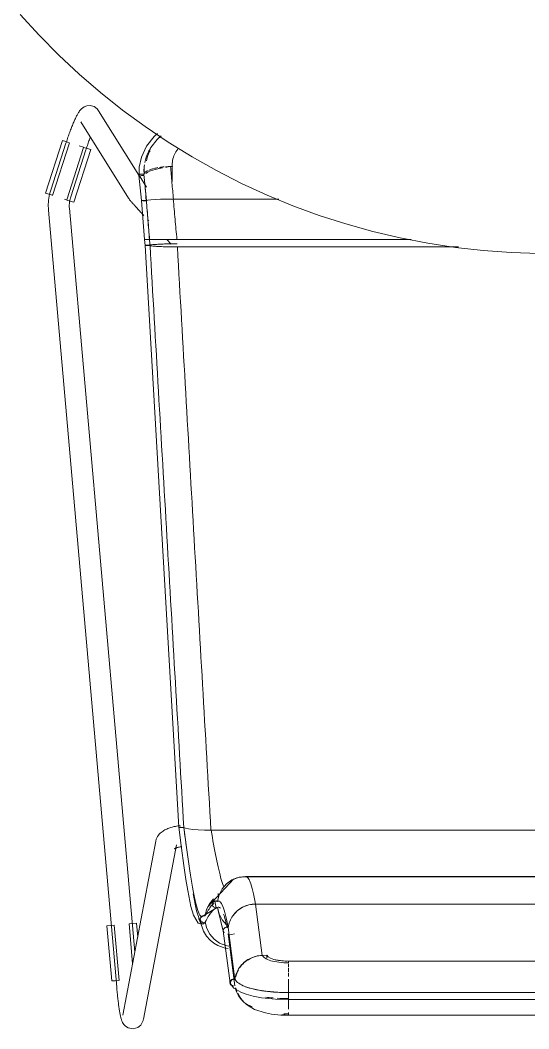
# Model space of a CAD drawing. Header units: millimetres. Extents: x 79795 to 317870, y -36033 to 97293.
# Drawn here: x 220253 to 220544, y 30910 to 31485 of the extents above; entities that cross this region are included whole.
import ezdxf

# ---------------------------------------------------------------- set-up
doc = ezdxf.new("R2010")
doc.units = ezdxf.units.MM
doc.header["$MEASUREMENT"] = 0
doc.layers.add('I-FURN', color=8, linetype='CONTINUOUS', lineweight=9)

msp = doc.modelspace()

# ---------------------------------------------------------------- linework, layer by layer
at = {"layer": 'I-FURN'}
for p, q in [((220253.35, 31488.04), (220264.14, 31476.22)), ((220264.14, 31476.22), (220275.39, 31464.85)), ((220275.39, 31464.85), (220287.09, 31453.94)), ((220287.09, 31453.94), (220299.22, 31443.5)), ((220299.22, 31443.5), (220311.75, 31433.55)), ((220289.97, 31435.4), (220289.06, 31434.84)), ((220291.36, 31435.92), (220289.97, 31435.4)), ((220293.33, 31436.1), (220291.36, 31435.92)), ((220295.56, 31435.51), (220293.33, 31436.1)), ((220297.29, 31434.29), (220295.56, 31435.51)), ((220285.36, 31429.72), (220285.13, 31429.25)), ((220285.59, 31430.18), (220285.36, 31429.72)), ((220285.82, 31430.62), (220285.59, 31430.18)), ((220286.05, 31431.04), (220285.82, 31430.62)), ((220286.28, 31431.45), (220286.05, 31431.04)), ((220286.51, 31431.85), (220286.28, 31431.45)), ((220286.75, 31432.25), (220286.51, 31431.85)), ((220287.01, 31432.63), (220286.75, 31432.25)), ((220287.29, 31433.02), (220287.01, 31432.63)), ((220287.6, 31433.43), (220287.29, 31433.02)), ((220287.97, 31433.85), (220287.6, 31433.43)), ((220288.43, 31434.32), (220287.97, 31433.85)), ((220289.06, 31434.84), (220288.43, 31434.32)), ((220297.29, 31434.29), (220298.18, 31433.16)), ((220321.22, 31396.4), (220298.18, 31433.16)), ((220311.75, 31433.55), (220324.67, 31424.12)), ((220282.95, 31424.2), (220282.7, 31423.56)), ((220283.2, 31424.83), (220282.95, 31424.2)), ((220283.45, 31425.44), (220283.2, 31424.83)), ((220283.69, 31426.03), (220283.45, 31425.44)), ((220283.94, 31426.61), (220283.69, 31426.03)), ((220284.18, 31427.18), (220283.94, 31426.61)), ((220284.42, 31427.72), (220284.18, 31427.18)), ((220284.66, 31428.25), (220284.42, 31427.72)), ((220284.89, 31428.76), (220284.66, 31428.25)), ((220285.13, 31429.25), (220284.89, 31428.76)), ((220288.01, 31426.79), (220315.32, 31383.21)), ((220324.67, 31424.12), (220337.95, 31415.2)), ((220280.66, 31418.03), (220280.41, 31417.31)), ((220280.92, 31418.76), (220280.66, 31418.03)), ((220281.17, 31419.47), (220280.92, 31418.76)), ((220281.42, 31420.18), (220281.17, 31419.47)), ((220281.68, 31420.88), (220281.42, 31420.18)), ((220281.93, 31421.57), (220281.68, 31420.88)), ((220282.19, 31422.24), (220281.93, 31421.57)), ((220282.44, 31422.91), (220282.19, 31422.24)), ((220282.7, 31423.56), (220282.44, 31422.91)), ((220293.38, 31417.91), (220293.14, 31417.29)), ((220329.81, 31418.49), (220325.47, 31412.96)), ((220331.85, 31420.12), (220329.81, 31418.49)), ((220333.88, 31418.78), (220331.54, 31416.83)), ((220267.81, 31386.19), (220277.5, 31416.2)), ((220279.52, 31414.64), (220270.81, 31387.82)), ((220271.85, 31384.88), (220281.54, 31414.89)), ((220277.5, 31416.2), (220279.45, 31415.57)), ((220279.45, 31415.57), (220281.42, 31414.93)), ((220279.67, 31415.1), (220279.52, 31414.64)), ((220279.92, 31415.84), (220279.67, 31415.1)), ((220280.16, 31416.57), (220279.92, 31415.84)), ((220289.61, 31412.29), (220279.92, 31382.28)), ((220280.41, 31417.31), (220280.16, 31416.57)), ((220289.52, 31412.32), (220287.04, 31413.12)), ((220289.73, 31412.25), (220291.7, 31411.61)), ((220291.5, 31412.64), (220291.27, 31411.95)), ((220291.73, 31413.33), (220291.5, 31412.64)), ((220291.97, 31414.01), (220291.73, 31413.33)), ((220292.2, 31414.68), (220291.97, 31414.01)), ((220292.44, 31415.35), (220292.2, 31414.68)), ((220292.67, 31416), (220292.44, 31415.35)), ((220292.91, 31416.65), (220292.67, 31416)), ((220293.14, 31417.29), (220292.91, 31416.65)), ((220325.47, 31412.96), (220322.57, 31406.65)), ((220328.05, 31412.25), (220326.14, 31408.57)), ((220331.54, 31416.83), (220328.05, 31412.25)), ((220337.95, 31415.2), (220351.59, 31406.83)), ((220282.22, 31384.11), (220290.94, 31410.93)), ((220283.97, 31380.97), (220293.66, 31410.98)), ((220291.04, 31411.26), (220290.94, 31410.93)), ((220291.27, 31411.95), (220291.04, 31411.26)), ((220291.7, 31411.61), (220293.66, 31410.98)), ((220322.57, 31406.65), (220321.36, 31401)), ((220351.59, 31406.83), (220365.54, 31399.01)), ((220321.36, 31401), (220321.27, 31395.54)), ((220339.22, 31401.32), (220340.27, 31401.32)), ((220340.21, 31402.57), (220340.21, 31392.81)), ((220322.57, 31381.94), (220321.15, 31396.43)), ((220325.49, 31389.58), (220321.45, 31396.03)), ((220365.54, 31399.01), (220379.8, 31391.75)), ((220379.8, 31391.75), (220394.34, 31385.07)), ((220269.76, 31385.56), (220267.81, 31386.19)), ((220269.75, 31383.38), (220269.6, 31382.25)), ((220269.95, 31384.51), (220269.75, 31383.38)), ((220271.74, 31384.92), (220269.76, 31385.56)), ((220270.19, 31385.62), (220269.95, 31384.51)), ((220270.48, 31386.73), (220270.19, 31385.62)), ((220270.81, 31387.82), (220270.48, 31386.73)), ((220281.86, 31382.82), (220282.03, 31383.46)), ((220282.03, 31383.46), (220282.22, 31384.09)), ((220282.22, 31384.09), (220282.22, 31384.11)), ((220394.34, 31385.07), (220409.13, 31378.98)), ((220269.43, 31379.97), (220269.42, 31378.83)), ((220269.42, 31378.83), (220269.45, 31377.69)), ((220269.49, 31381.11), (220269.43, 31379.97)), ((220269.45, 31377.69), (220269.52, 31376.55)), ((220269.6, 31382.25), (220269.49, 31381.11)), ((220279.83, 31382.31), (220278.66, 31382.69)), ((220282.01, 31381.6), (220280.04, 31382.24)), ((220281.42, 31379.54), (220281.46, 31380.2)), ((220281.42, 31378.88), (220281.42, 31379.54)), ((220281.43, 31378.22), (220281.42, 31378.88)), ((220281.48, 31377.56), (220281.43, 31378.22)), ((220281.46, 31380.2), (220281.52, 31380.86)), ((220281.52, 31380.86), (220281.61, 31381.52)), ((220281.61, 31381.52), (220281.72, 31382.17)), ((220281.72, 31382.17), (220281.86, 31382.82)), ((220283.97, 31380.97), (220282.01, 31381.6)), ((220315.32, 31383.21), (220315.53, 31382.88)), ((220315.53, 31382.88), (220315.72, 31382.63)), ((220315.72, 31382.63), (220315.89, 31382.4)), ((220315.89, 31382.4), (220316.06, 31382.18)), ((220316.06, 31382.18), (220316.24, 31381.95)), ((220316.24, 31381.95), (220316.43, 31381.72)), ((220316.43, 31381.72), (220316.64, 31381.48)), ((220316.64, 31381.48), (220316.85, 31381.23)), ((220316.85, 31381.23), (220317.08, 31380.96)), ((220317.08, 31380.96), (220317.32, 31380.68)), ((220317.32, 31380.68), (220317.58, 31380.39)), ((220317.58, 31380.39), (220317.85, 31380.08)), ((220317.85, 31380.08), (220318.14, 31379.76)), ((220318.14, 31379.76), (220318.44, 31379.42)), ((220318.44, 31379.42), (220318.76, 31379.07)), ((220318.76, 31379.07), (220319.09, 31378.71)), ((220319.09, 31378.71), (220319.43, 31378.33)), ((220319.43, 31378.33), (220319.79, 31377.94)), ((220319.79, 31377.94), (220320.15, 31377.54)), ((220322.64, 31381.97), (220322.57, 31381.94)), ((220322.57, 31381.94), (220322.64, 31381.97)), ((220322.57, 31381.94), (220322.63, 31381.92)), ((220324.4, 31359.74), (220322.57, 31381.94)), ((220322.64, 31381.92), (220322.57, 31381.94)), ((220322.63, 31381.92), (220322.82, 31381.89)), ((220322.83, 31381.99), (220322.64, 31381.97)), ((220322.82, 31381.89), (220322.64, 31381.92)), ((220322.82, 31381.89), (220323.11, 31381.87)), ((220323.12, 31381.87), (220322.82, 31381.89)), ((220323.12, 31382.01), (220322.83, 31381.99)), ((220322.83, 31381.99), (220323.13, 31382.01)), ((220323.51, 31382.03), (220323.12, 31382.01)), ((220323.13, 31382.01), (220323.51, 31382.03)), ((220323.49, 31381.85), (220323.94, 31381.84)), ((220323.95, 31381.84), (220323.5, 31381.85)), ((220323.96, 31382.04), (220323.51, 31382.03)), ((220323.51, 31382.03), (220323.96, 31382.04)), ((220323.94, 31381.84), (220324.44, 31381.84)), ((220324.44, 31381.84), (220323.95, 31381.84)), ((220324.45, 31382.05), (220323.96, 31382.04)), ((220323.96, 31382.04), (220324.45, 31382.05)), ((220324.44, 31381.84), (220324.93, 31381.84)), ((220324.94, 31381.84), (220324.44, 31381.84)), ((220324.95, 31382.04), (220324.45, 31382.05)), ((220324.45, 31382.05), (220324.95, 31382.04)), ((220324.93, 31381.84), (220325.41, 31381.85)), ((220325.41, 31381.85), (220324.94, 31381.84)), ((220325.42, 31382.03), (220324.95, 31382.04)), ((220324.95, 31382.04), (220325.42, 31382.03)), ((220326.31, 31382.23), (220325.42, 31382.03)), ((220325.42, 31382.03), (220326.31, 31382.23)), ((220328.05, 31382.41), (220326.31, 31382.23)), ((220326.31, 31382.23), (220328.03, 31382.4)), ((220328.03, 31382.4), (220330.48, 31382.56)), ((220330.52, 31382.56), (220328.05, 31382.41)), ((220333.62, 31382.67), (220330.52, 31382.56)), ((220330.52, 31382.56), (220333.56, 31382.67)), ((220337.06, 31382.75), (220333.62, 31382.67)), ((220333.62, 31382.67), (220337.06, 31382.74)), ((220337.15, 31382.75), (220340.8, 31382.77)), ((220340.92, 31382.77), (220337.16, 31382.75)), ((220401.03, 31382.77), (220340.92, 31382.77)), ((220340.92, 31382.77), (220401.03, 31382.77)), ((220409.13, 31378.98), (220424.16, 31373.48)), ((220269.52, 31376.55), (220269.52, 31376.51)), ((220269.53, 31376.51), (220308.47, 30933.19)), ((220318.76, 30953.21), (220281.48, 31377.56)), ((220320.15, 31377.54), (220320.53, 31377.12)), ((220320.53, 31377.12), (220320.93, 31376.7)), ((220320.93, 31376.7), (220321.33, 31376.26)), ((220321.33, 31376.26), (220321.74, 31375.82)), ((220321.74, 31375.82), (220322.17, 31375.36)), ((220322.17, 31375.36), (220322.6, 31374.9)), ((220322.6, 31374.9), (220323.04, 31374.43)), ((220323.04, 31374.43), (220323.49, 31373.95)), ((220323.49, 31373.95), (220323.94, 31373.47)), ((220424.16, 31373.48), (220439.39, 31368.59)), ((220326.3, 31370.98), (220326.78, 31370.48)), ((220439.39, 31368.59), (220454.81, 31364.31)), ((220454.81, 31364.31), (220470.38, 31360.65)), ((220470.38, 31360.65), (220486.09, 31357.61)), ((220324.4, 31359.74), (220324.67, 31356.38)), ((220324.47, 31359.74), (220324.4, 31359.74)), ((220324.4, 31359.74), (220324.47, 31359.74)), ((220324.46, 31359.74), (220324.4, 31359.74)), ((220324.4, 31359.74), (220324.46, 31359.74)), ((220324.65, 31359.75), (220324.46, 31359.74)), ((220324.46, 31359.74), (220324.65, 31359.74)), ((220324.47, 31359.74), (220324.65, 31359.75)), ((220324.66, 31359.74), (220324.47, 31359.74)), ((220324.65, 31359.75), (220324.95, 31359.75)), ((220324.94, 31359.75), (220324.65, 31359.75)), ((220324.65, 31359.74), (220324.95, 31359.74)), ((220324.95, 31359.74), (220324.66, 31359.74)), ((220324.74, 31356.41), (220324.67, 31356.38)), ((220343.96, 31024.47), (220324.67, 31356.38)), ((220324.67, 31356.38), (220324.74, 31356.35)), ((220324.93, 31356.44), (220324.74, 31356.41)), ((220324.74, 31356.35), (220324.92, 31356.33)), ((220324.92, 31356.33), (220325.22, 31356.31)), ((220325.22, 31356.46), (220324.93, 31356.44)), ((220325.32, 31359.75), (220324.94, 31359.75)), ((220324.95, 31359.75), (220325.33, 31359.75)), ((220325.33, 31359.73), (220324.95, 31359.74)), ((220324.95, 31359.74), (220325.33, 31359.73)), ((220325.61, 31356.48), (220325.22, 31356.46)), ((220325.22, 31356.31), (220325.6, 31356.29)), ((220325.78, 31359.75), (220325.32, 31359.75)), ((220325.33, 31359.75), (220325.78, 31359.75)), ((220325.79, 31359.73), (220325.33, 31359.73)), ((220325.33, 31359.73), (220325.78, 31359.73)), ((220325.6, 31356.29), (220326.05, 31356.28)), ((220326.06, 31356.49), (220325.61, 31356.48)), ((220325.78, 31359.75), (220326.27, 31359.75)), ((220326.27, 31359.75), (220325.78, 31359.75)), ((220325.78, 31359.73), (220326.27, 31359.73)), ((220326.28, 31359.73), (220325.79, 31359.73)), ((220326.05, 31356.28), (220326.54, 31356.27)), ((220326.55, 31356.49), (220326.06, 31356.49)), ((220326.27, 31359.75), (220326.77, 31359.75)), ((220326.76, 31359.75), (220326.27, 31359.75)), ((220326.27, 31359.73), (220326.77, 31359.73)), ((220326.77, 31359.73), (220326.28, 31359.73)), ((220326.54, 31356.27), (220327.04, 31356.27)), ((220327.04, 31356.49), (220326.55, 31356.49)), ((220327.23, 31359.75), (220326.76, 31359.75)), ((220326.77, 31359.75), (220327.24, 31359.75)), ((220327.24, 31359.73), (220326.77, 31359.73)), ((220326.77, 31359.73), (220327.24, 31359.73)), ((220327.51, 31356.48), (220327.04, 31356.49)), ((220327.04, 31356.27), (220327.51, 31356.28)), ((220328.12, 31359.76), (220327.23, 31359.75)), ((220327.24, 31359.75), (220328.12, 31359.76)), ((220328.41, 31356.69), (220327.51, 31356.48)), ((220327.51, 31356.28), (220328.39, 31356.07)), ((220328.12, 31359.76), (220329.87, 31359.78)), ((220329.87, 31359.78), (220328.12, 31359.76)), ((220329.89, 31359.71), (220328.22, 31359.72)), ((220328.22, 31359.72), (220329.89, 31359.71)), ((220328.39, 31356.07), (220330.14, 31355.88)), ((220330.17, 31356.88), (220328.41, 31356.69)), ((220329.87, 31359.78), (220332.37, 31359.79)), ((220332.37, 31359.79), (220329.87, 31359.78)), ((220332.39, 31359.69), (220329.89, 31359.71)), ((220329.89, 31359.71), (220332.39, 31359.69)), ((220330.14, 31355.88), (220332.65, 31355.72)), ((220332.66, 31357.05), (220330.17, 31356.88)), ((220335.5, 31359.8), (220332.37, 31359.79)), ((220332.38, 31359.79), (220335.5, 31359.8)), ((220332.65, 31355.72), (220335.78, 31355.59)), ((220335.78, 31357.17), (220332.66, 31357.05)), ((220339.07, 31359.8), (220335.5, 31359.8)), ((220335.51, 31359.8), (220339.07, 31359.8)), ((220339.07, 31359.68), (220335.51, 31359.69)), ((220335.51, 31359.69), (220339.07, 31359.68)), ((220339.33, 31357.25), (220335.78, 31357.17)), ((220335.78, 31355.59), (220339.34, 31355.52)), ((220337.06, 31359.8), (220339.64, 31357.13)), ((220339.07, 31359.8), (220342.86, 31359.81)), ((220342.86, 31359.81), (220339.07, 31359.8)), ((220343.01, 31357.28), (220339.33, 31357.25)), ((220339.34, 31355.52), (220343.12, 31355.49)), ((220342.86, 31359.81), (220476.6, 31359.81)), ((220476.6, 31359.81), (220342.86, 31359.81)), ((220343.12, 31355.49), (220503.7, 31355.49)), ((220503.7, 31355.49), (220343.12, 31355.49)), ((220486.09, 31357.61), (220501.91, 31355.21)), ((220501.91, 31355.21), (220517.81, 31353.44)), ((220517.81, 31353.44), (220533.77, 31352.31)), ((220533.77, 31352.31), (220549.76, 31351.82)), ((220332.82, 31020.58), (220333.34, 31021.1)), ((220333.34, 31021.1), (220333.87, 31021.56)), ((220333.87, 31021.56), (220334.4, 31021.96)), ((220334.4, 31021.96), (220334.94, 31022.32)), ((220334.94, 31022.32), (220335.48, 31022.64)), ((220335.48, 31022.64), (220336.01, 31022.93)), ((220336.01, 31022.93), (220336.57, 31023.2)), ((220336.57, 31023.2), (220337.13, 31023.45)), ((220337.13, 31023.45), (220337.7, 31023.69)), ((220337.7, 31023.69), (220338.28, 31023.91)), ((220338.28, 31023.91), (220338.87, 31024.11)), ((220338.87, 31024.11), (220339.48, 31024.31)), ((220339.48, 31024.31), (220340.09, 31024.49)), ((220340.09, 31024.49), (220340.72, 31024.66)), ((220340.72, 31024.66), (220341.37, 31024.83)), ((220341.37, 31024.83), (220342.02, 31024.98)), ((220342.02, 31024.98), (220342.69, 31025.12)), ((220342.69, 31025.12), (220343.37, 31025.26)), ((220343.37, 31025.26), (220344.06, 31025.38)), ((220344.02, 31024.53), (220343.96, 31024.47)), ((220343.96, 31024.47), (220344.02, 31024.53)), ((220343.96, 31024.47), (220345.52, 31012.62)), ((220344.06, 31025.38), (220344.77, 31025.5)), ((220344.2, 31024.58), (220344.49, 31024.62)), ((220344.5, 31024.62), (220344.21, 31024.58)), ((220344.52, 31024.33), (220344.22, 31024.37)), ((220344.23, 31024.37), (220344.53, 31024.33)), ((220344.49, 31024.62), (220344.87, 31024.66)), ((220344.88, 31024.66), (220344.5, 31024.62)), ((220344.91, 31024.29), (220344.52, 31024.33)), ((220344.53, 31024.33), (220344.91, 31024.29)), ((220344.91, 31024.29), (220345.37, 31024.27)), ((220345.36, 31024.27), (220344.91, 31024.29)), ((220345.86, 31024.26), (220345.36, 31024.27)), ((220345.37, 31024.27), (220345.86, 31024.26)), ((220345.86, 31024.26), (220346.36, 31024.27)), ((220346.35, 31024.27), (220345.86, 31024.26)), ((220346.82, 31024.28), (220346.35, 31024.27)), ((220346.36, 31024.27), (220346.83, 31024.28)), ((220347.73, 31023.88), (220346.82, 31024.28)), ((220346.83, 31024.28), (220347.73, 31023.88)), ((220347.73, 31023.88), (220349.48, 31023.52)), ((220349.47, 31023.52), (220347.73, 31023.88)), ((220351.94, 31023.21), (220349.47, 31023.52)), ((220349.48, 31023.52), (220351.97, 31023.21)), ((220351.97, 31023.21), (220355.07, 31022.97)), ((220355.02, 31022.97), (220351.97, 31023.21)), ((220355.07, 31022.97), (220358.61, 31022.81)), ((220358.54, 31022.82), (220355.07, 31022.97)), ((220358.61, 31022.81), (220362.38, 31022.76)), ((220362.3, 31022.76), (220358.61, 31022.81)), ((220362.38, 31022.76), (220745.78, 31022.76)), ((220745.78, 31022.76), (220362.38, 31022.76)), ((220330.77, 31016.63), (220311.95, 30917.34)), ((220330.77, 31016.63), (220331.03, 31017.61)), ((220331.03, 31017.61), (220331.39, 31018.51)), ((220331.39, 31018.51), (220331.83, 31019.3)), ((220331.83, 31019.3), (220332.31, 31019.99)), ((220332.31, 31019.99), (220332.82, 31020.58)), ((220323.74, 30915.1), (220342.56, 31014.39)), ((220341.34, 31012.16), (220341.36, 31012.18)), ((220341.36, 31012.18), (220341.44, 31012.22)), ((220341.44, 31012.22), (220341.52, 31012.27)), ((220341.52, 31012.27), (220341.68, 31012.34)), ((220341.68, 31012.34), (220341.87, 31012.43)), ((220341.87, 31012.43), (220342.1, 31012.53)), ((220342.1, 31012.53), (220342.37, 31012.63)), ((220342.37, 31012.63), (220342.67, 31012.73)), ((220342.67, 31012.73), (220343.01, 31012.84)), ((220343.01, 31012.84), (220343.38, 31012.95)), ((220343.38, 31012.95), (220343.77, 31013.06)), ((220343.77, 31013.06), (220344.19, 31013.16)), ((220344.19, 31013.16), (220344.64, 31013.27)), ((220344.64, 31013.27), (220345.11, 31013.37)), ((220345.11, 31013.37), (220345.6, 31013.46)), ((220345.52, 31012.62), (220346.87, 31002.69)), ((220346.87, 31002.69), (220348.05, 30994.67)), ((220348.05, 30994.67), (220349.09, 30988.35)), ((220360.51, 30979.14), (220375.11, 30994.84)), ((220371.19, 30992.25), (220368.68, 30989.37)), ((220368.68, 30989.37), (220371.19, 30992.24)), ((220374.32, 30994.42), (220371.19, 30992.25)), ((220371.19, 30992.24), (220374.33, 30994.41)), ((220374.01, 30994.24), (220378.47, 30995.96)), ((220377.89, 30995.78), (220374.32, 30994.42)), ((220374.33, 30994.41), (220377.89, 30995.78)), ((220375.11, 30994.84), (220377.03, 30995.54)), ((220377.89, 30995.78), (220381.68, 30996.25)), ((220381.68, 30996.25), (220377.89, 30995.78)), ((220378.47, 30995.96), (220382.22, 30996.41)), ((220381.68, 30996.25), (220726.47, 30996.25)), ((220726.47, 30996.25), (220381.68, 30996.25)), ((220421.13, 30996.41), (220382.22, 30996.41)), ((220725.93, 30996.41), (220421.13, 30996.41)), ((220349.09, 30988.35), (220350.89, 30979.33)), ((220352.07, 30986.56), (220353.97, 30976.9)), ((220368.68, 30989.37), (220366.92, 30985.98)), ((220366.93, 30985.98), (220368.68, 30989.37)), ((220359.81, 30977.49), (220361.46, 30980.81)), ((220361.45, 30980.81), (220359.81, 30977.49)), ((220363.85, 30983.65), (220361.45, 30980.81)), ((220361.46, 30980.81), (220363.85, 30983.65)), ((220363.19, 30980.51), (220363.26, 30981)), ((220363.26, 30981), (220363.19, 30980.51)), ((220363.26, 30981), (220363.45, 30981.46)), ((220363.45, 30981.46), (220363.26, 30981)), ((220363.45, 30981.46), (220363.74, 30981.86)), ((220363.74, 30981.86), (220363.45, 30981.46)), ((220363.74, 30981.86), (220364.13, 30982.18)), ((220364.12, 30982.18), (220363.74, 30981.86)), ((220364.57, 30982.38), (220364.12, 30982.18)), ((220364.13, 30982.18), (220364.58, 30982.38)), ((220364.22, 30982.23), (220367.1, 30982.28)), ((220364.52, 30982.36), (220365.35, 30978.47)), ((220365.06, 30982.46), (220364.57, 30982.38)), ((220364.58, 30982.38), (220365.07, 30982.46)), ((220365.56, 30982.43), (220365.06, 30982.46)), ((220365.07, 30982.46), (220365.56, 30982.42)), ((220366.03, 30982.26), (220365.56, 30982.43)), ((220365.56, 30982.42), (220366.03, 30982.26)), ((220366.92, 30985.98), (220366.03, 30982.26)), ((220387.72, 30980.66), (220383.95, 30980.18)), ((220391.58, 30951.38), (220387.72, 30980.66)), ((220387.72, 30980.66), (220720.43, 30980.66)), ((220720.43, 30980.66), (220387.72, 30980.66)), ((220350.89, 30979.33), (220352.3, 30974.34)), ((220353.97, 30976.9), (220357.96, 30965.18)), ((220356.4, 30972.94), (220365.79, 30978.65)), ((220359.02, 30973.87), (220359.81, 30977.49)), ((220359.81, 30977.49), (220359.02, 30973.87)), ((220363.26, 30980.02), (220363.19, 30980.51)), ((220363.19, 30980.51), (220363.26, 30980.02)), ((220363.45, 30979.56), (220363.26, 30980.02)), ((220363.26, 30980.02), (220363.45, 30979.56)), ((220363.74, 30979.16), (220363.45, 30979.56)), ((220363.45, 30979.56), (220363.74, 30979.15)), ((220364.13, 30978.84), (220363.74, 30979.16)), ((220363.74, 30979.15), (220364.12, 30978.84)), ((220364.12, 30978.84), (220364.57, 30978.64)), ((220364.58, 30978.64), (220364.13, 30978.84)), ((220364.57, 30978.64), (220365.06, 30978.56)), ((220365.07, 30978.56), (220364.58, 30978.64)), ((220365.06, 30978.56), (220365.56, 30978.59)), ((220365.56, 30978.6), (220365.07, 30978.56)), ((220366.03, 30978.76), (220365.56, 30978.6)), ((220365.56, 30978.59), (220366.03, 30978.76)), ((220366.03, 30978.76), (220366.92, 30975.04)), ((220366.39, 30976.91), (220366.06, 30978.77)), ((220369.36, 30965.29), (220366.39, 30976.91)), ((220366.92, 30975.04), (220368.68, 30971.65)), ((220377.29, 30976.78), (220374.8, 30974.04)), ((220380.4, 30978.86), (220377.29, 30976.78)), ((220383.95, 30980.18), (220380.4, 30978.86)), ((220315.58, 30969.32), (220317.55, 30946.84)), ((220315.7, 30969.33), (220317.77, 30969.51)), ((220317.77, 30969.51), (220319.81, 30969.69)), ((220320.5, 30961.79), (220319.81, 30969.69)), ((220352.3, 30974.34), (220355.07, 30969.7)), ((220355.07, 30969.7), (220357.25, 30969.17)), ((220356.2, 30972.09), (220356.26, 30972.58)), ((220356.26, 30972.58), (220356.2, 30972.09)), ((220356.27, 30971.61), (220356.2, 30972.09)), ((220356.2, 30972.09), (220356.27, 30971.6)), ((220356.44, 30973.04), (220356.26, 30972.58)), ((220356.26, 30972.58), (220356.44, 30973.03)), ((220356.47, 30971.15), (220356.27, 30971.61)), ((220356.27, 30971.6), (220356.47, 30971.15)), ((220356.44, 30973.03), (220356.73, 30973.44)), ((220356.73, 30973.44), (220356.44, 30973.04)), ((220356.77, 30970.76), (220356.47, 30971.15)), ((220356.47, 30971.15), (220356.77, 30970.76)), ((220357.11, 30973.76), (220356.73, 30973.44)), ((220356.73, 30973.44), (220357.11, 30973.75)), ((220357.16, 30970.45), (220356.77, 30970.76)), ((220356.77, 30970.76), (220357.15, 30970.45)), ((220357.11, 30973.75), (220357.56, 30973.96)), ((220357.56, 30973.96), (220357.11, 30973.76)), ((220357.15, 30970.45), (220357.61, 30970.25)), ((220357.61, 30970.26), (220357.16, 30970.45)), ((220357.25, 30969.17), (220358.17, 30969.46)), ((220357.56, 30973.96), (220358.05, 30974.05)), ((220358.05, 30974.05), (220357.56, 30973.96)), ((220358.11, 30970.18), (220357.61, 30970.26)), ((220357.61, 30970.25), (220358.1, 30970.18)), ((220358.05, 30974.05), (220358.55, 30974.02)), ((220358.55, 30974.03), (220358.05, 30974.05)), ((220359.02, 30973.87), (220358.55, 30974.03)), ((220358.55, 30974.02), (220359.02, 30973.87)), ((220359.07, 30970.39), (220358.6, 30970.22)), ((220358.6, 30970.22), (220359.07, 30970.39)), ((220359.07, 30970.39), (220359.98, 30966.76)), ((220368.68, 30971.65), (220371.19, 30968.77)), ((220302.9, 30968.2), (220304.94, 30968.38)), ((220305.66, 30936.79), (220302.9, 30968.2)), ((220304.94, 30968.38), (220307.01, 30968.56)), ((220309.89, 30937.16), (220307.13, 30968.57)), ((220357.96, 30965.18), (220359.77, 30962.36)), ((220359.98, 30966.76), (220361.72, 30963.44)), ((220361.72, 30963.44), (220364.2, 30960.61)), ((220369.4, 30966.07), (220369.33, 30965.61)), ((220369.33, 30965.61), (220369.39, 30965.14)), ((220373.2, 30935.6), (220369.34, 30965.37)), ((220369.39, 30965.14), (220369.58, 30964.7)), ((220369.58, 30966.52), (220369.4, 30966.07)), ((220369.88, 30966.9), (220369.58, 30966.52)), ((220369.58, 30964.7), (220369.88, 30964.31)), ((220370.26, 30967.2), (220369.88, 30966.9)), ((220370.71, 30967.39), (220370.26, 30967.2)), ((220371.21, 30967.47), (220370.71, 30967.39)), ((220371.7, 30967.43), (220371.21, 30967.47)), ((220372.17, 30967.28), (220376.02, 30937.58)), ((220376.04, 30934.04), (220372.19, 30963.73)), ((220372.32, 30962.95), (220375.81, 30963.64)), ((220359.77, 30962.36), (220361.77, 30960.11)), ((220361.77, 30960.11), (220363.93, 30958.33)), ((220363.93, 30958.33), (220366.21, 30956.99)), ((220364.2, 30960.61), (220367.28, 30958.44)), ((220367.28, 30958.44), (220370.8, 30957.03)), ((220366.21, 30956.99), (220369.81, 30955.7)), ((220369.81, 30955.7), (220372.07, 30955.4)), ((220372.54, 30956.67), (220370.8, 30957.04)), ((220370.8, 30957.03), (220372.54, 30956.67)), ((220394.3, 30951.45), (220391.58, 30951.38)), ((220394.3, 30951.45), (220394.3, 30949.78)), ((220394.93, 30950.59), (220394.3, 30951.45)), ((220396.29, 30949.8), (220394.93, 30950.59)), ((220398.27, 30949.13), (220396.29, 30949.8)), ((220400.76, 30948.62), (220398.27, 30949.13)), ((220403.61, 30948.3), (220400.76, 30948.62)), ((220406.65, 30948.19), (220403.61, 30948.3)), ((220701.5, 30948.19), (220406.65, 30948.19)), ((220406.65, 30948.13), (220701.5, 30948.13)), ((220406.65, 30944.86), (220406.65, 30946.6)), ((220406.65, 30941.81), (220406.65, 30944.28)), ((220406.65, 30939.45), (220406.65, 30941.29)), ((220307.7, 30936.97), (220305.66, 30936.79)), ((220309.77, 30937.15), (220307.7, 30936.97)), ((220373.55, 30935.1), (220375.45, 30932.71)), ((220375.27, 30940.01), (220375.58, 30937.57)), ((220406.65, 30934.27), (220406.65, 30937.82)), ((220308.49, 30933.03), (220308.47, 30933.19)), ((220308.56, 30932.27), (220308.49, 30933.03)), ((220308.63, 30931.52), (220308.56, 30932.27)), ((220308.7, 30930.78), (220308.63, 30931.52)), ((220308.77, 30930.03), (220308.7, 30930.78)), ((220308.85, 30929.29), (220308.77, 30930.03)), ((220308.93, 30928.56), (220308.85, 30929.29)), ((220375.45, 30932.71), (220379.28, 30930.41)), ((220377.58, 30929.6), (220378.91, 30927.34)), ((220379.28, 30930.41), (220382.44, 30929.22)), ((220381.98, 30933.55), (220385.42, 30932.46)), ((220382.44, 30929.22), (220386.49, 30928.14)), ((220385.42, 30932.46), (220389.85, 30931.49)), ((220389.85, 30931.49), (220393.86, 30930.9)), ((220393.86, 30930.9), (220400.42, 30930.37)), ((220400.42, 30930.37), (220406.65, 30930.29)), ((220406.65, 30934.07), (220406.65, 30930.26)), ((220406.65, 30930.26), (220406.65, 30934.07)), ((220701.5, 30930.29), (220406.65, 30930.29)), ((220406.65, 30930.18), (220406.65, 30929.95)), ((220406.65, 30926.33), (220406.65, 30930.18)), ((220406.65, 30929.95), (220406.65, 30929.62)), ((220406.65, 30929.62), (220406.65, 30929.2)), ((220406.65, 30929.2), (220406.65, 30928.73)), ((220309.01, 30927.83), (220308.93, 30928.56)), ((220309.09, 30927.12), (220309.01, 30927.83)), ((220309.17, 30926.41), (220309.09, 30927.12)), ((220309.25, 30925.71), (220309.17, 30926.41)), ((220309.34, 30925.02), (220309.25, 30925.71)), ((220309.43, 30924.34), (220309.34, 30925.02)), ((220309.51, 30923.68), (220309.43, 30924.34)), ((220309.6, 30923.03), (220309.51, 30923.68)), ((220378.91, 30927.34), (220380.58, 30925.27)), ((220380.58, 30925.27), (220382.56, 30923.43)), ((220382.56, 30923.43), (220387.27, 30920.56)), ((220386.49, 30928.14), (220391.2, 30927.27)), ((220391.2, 30927.27), (220399.09, 30926.47)), ((220399.09, 30926.47), (220406.65, 30926.33)), ((220406.65, 30928.73), (220406.65, 30928.23)), ((220406.65, 30928.23), (220406.65, 30927.74)), ((220406.65, 30927.74), (220406.65, 30927.29)), ((220406.65, 30927.29), (220406.65, 30926.9)), ((220406.65, 30926.9), (220406.65, 30926.59)), ((220406.65, 30926.59), (220406.65, 30926.39)), ((220406.65, 30926.57), (220406.65, 30923.54)), ((220406.65, 30923.56), (220406.65, 30926.57)), ((220406.65, 30926.39), (220406.65, 30926.33)), ((220406.65, 30926.33), (220701.5, 30926.33)), ((220406.65, 30920.81), (220406.65, 30923.39)), ((220309.69, 30922.4), (220309.6, 30923.03)), ((220309.78, 30921.78), (220309.69, 30922.4)), ((220309.88, 30921.18), (220309.78, 30921.78)), ((220309.97, 30920.59), (220309.88, 30921.18)), ((220310.06, 30920.02), (220309.97, 30920.59)), ((220310.15, 30919.47), (220310.06, 30920.02)), ((220310.25, 30918.94), (220310.15, 30919.47)), ((220310.34, 30918.42), (220310.25, 30918.94)), ((220310.44, 30917.93), (220310.34, 30918.42)), ((220310.53, 30917.45), (220310.44, 30917.93)), ((220310.63, 30916.99), (220310.53, 30917.45)), ((220387.27, 30920.56), (220393.43, 30918.54)), ((220393.43, 30918.54), (220396.92, 30917.89)), ((220396.92, 30917.89), (220402.13, 30917.37)), ((220402.13, 30917.37), (220406.65, 30917.29)), ((220406.65, 30917.31), (220406.65, 30918.78)), ((220406.65, 30917.46), (220406.65, 30917.29)), ((220310.73, 30916.55), (220310.63, 30916.99)), ((220310.83, 30916.12), (220310.73, 30916.55)), ((220310.93, 30915.71), (220310.83, 30916.12)), ((220311.04, 30915.3), (220310.93, 30915.71)), ((220311.15, 30914.91), (220311.04, 30915.3)), ((220311.28, 30914.51), (220311.15, 30914.91)), ((220311.42, 30914.11), (220311.28, 30914.51)), ((220311.59, 30913.68), (220311.42, 30914.11)), ((220311.8, 30913.2), (220311.59, 30913.68)), ((220312.11, 30912.64), (220311.8, 30913.2)), ((220312.59, 30911.94), (220312.11, 30912.64)), ((220313.44, 30911.03), (220312.59, 30911.94)), ((220320.61, 30910.34), (220322.18, 30911.67)), ((220322.18, 30911.67), (220322.93, 30912.75)), ((220322.93, 30912.75), (220323.31, 30913.55)), ((220323.31, 30913.55), (220323.52, 30914.17)), ((220323.52, 30914.17), (220323.66, 30914.68)), ((220323.66, 30914.68), (220323.74, 30915.1)), ((220406.65, 30917.29), (220701.5, 30917.29)), ((220315.1, 30909.99), (220313.44, 30911.03)), ((220317.86, 30909.51), (220315.1, 30909.99)), ((220320.61, 30910.34), (220317.86, 30909.51))]:
    msp.add_line(p, q, dxfattribs=at)
for centre, major_axis, ratio, start_param, end_param in [((220387.85, 30965.59), (15.78, 0), 0.955139, 1.579038, 2.545717), ((220387.85, 30965.59), (15.78, 0), 0.955139, 2.787556, 3.029056), ((220387.85, 30965.59), (15.78, 0), 0.955139, 2.545839, 2.787386), ((220371.29, 30965.6), (1.96, 0), 0.955139, 1.359855, 3.903556), ((220406.65, 30933.04), (0, 15.75), 0.000004, 0.290246, 0.472486), ((220406.65, 30921.57), (12.4, 0), 0.287441, 4.492176, 4.712389)]:
    msp.add_ellipse(centre, major_axis=major_axis, ratio=ratio, start_param=start_param, end_param=end_param, dxfattribs=at)
for points in [[(220332.48, 31417.65), (220332.91, 31418.06), (220333.35, 31418.45), (220333.82, 31418.83)], [(220324.02, 31398.53), (220324.03, 31399.79), (220324.13, 31401.05), (220324.31, 31402.29)], [(220329.63, 31400.22), (220330.38, 31400.41), (220331.18, 31400.57), (220332.02, 31400.72)], [(220332.86, 31400.86), (220333.71, 31400.98), (220334.59, 31401.1), (220335.5, 31401.16)], [(220337.8, 31401.09), (220337.33, 31401.03), (220336.86, 31400.97), (220336.39, 31400.91)], [(220336.44, 31401.23), (220337.35, 31401.28), (220338.27, 31401.32), (220339.22, 31401.32)], [(220340.92, 31382.77), (220340.61, 31385.91), (220340.02, 31392.16), (220339.48, 31398.3), (220339.22, 31401.32)], [(220340.27, 31401.32), (220340.22, 31401.83), (220340.2, 31402.34), (220340.21, 31402.85)], [(220323.98, 31396.99), (220324.13, 31397.38), (220324.69, 31398.13), (220325.84, 31398.83), (220326.53, 31399.16)], [(220325.42, 31382.03), (220325.18, 31384.56), (220324.7, 31389.6), (220324.22, 31394.55), (220323.98, 31396.99)], [(220324.18, 31400.26), (220324.09, 31399.45), (220324.08, 31398.64), (220324.08, 31397.82)], [(220326.57, 31398.3), (220325.93, 31397.99), (220325.53, 31397.67), (220325.2, 31397.35)], [(220332.03, 31400.11), (220329.97, 31399.63), (220327.91, 31399.05), (220326.81, 31398.42)], [(220325.39, 31382.04), (220325.16, 31384.35), (220324.93, 31386.66), (220324.7, 31388.93)], [(220325.42, 31382.03), (220325.72, 31378.33), (220326.33, 31370.9), (220326.93, 31363.47), (220327.23, 31359.75)], [(220341.83, 31371.3), (220341.48, 31375.13), (220341.14, 31378.95), (220340.8, 31382.77)], [(220342.86, 31359.81), (220342.52, 31363.64), (220342.17, 31367.47), (220341.83, 31371.3)], [(220327.5, 31356.28), (220327.46, 31356.86), (220327.37, 31358.02), (220327.28, 31359.17), (220327.24, 31359.75)], [(220327.51, 31356.48), (220327.47, 31357.02), (220327.38, 31358.11), (220327.29, 31359.19), (220327.24, 31359.73)], [(220327.51, 31356.28), (220330.73, 31300.88), (220337.17, 31190.12), (220343.61, 31079.52), (220346.82, 31024.28)], [(220352.71, 31189), (220349.52, 31244.46), (220346.32, 31299.96), (220343.12, 31355.49)], [(220362.3, 31022.76), (220359.1, 31078.12), (220355.91, 31133.54), (220352.71, 31189)], [(220348.03, 31014.92), (220347.63, 31018.01), (220347.24, 31021.15), (220346.84, 31024.27)], [(220382.22, 30996.41), (220382.04, 30996.4), (220381.86, 30996.35), (220381.68, 30996.25)], [(220366.59, 30985.32), (220366.54, 30985.79), (220366.48, 30986.25), (220366.42, 30986.73)], [(220366.03, 30982.26), (220365.89, 30982.22), (220365.75, 30982.16), (220365.61, 30982.1)], [(220372.17, 30967.28), (220371.15, 30972.78), (220369.1, 30980.84), (220367.06, 30982.81), (220366.03, 30982.26)], [(220367.67, 30978.34), (220367.12, 30978.91), (220366.58, 30979.05), (220366.03, 30978.76)], [(220371.54, 30967.07), (220370.89, 30970.19), (220370.23, 30973.11), (220369.57, 30974.83)], [(220391.58, 30951.38), (220390.29, 30951.34), (220387.78, 30950.98), (220384.18, 30949.56), (220381.04, 30947.37), (220378.51, 30944.54), (220376.75, 30941.2), (220376.16, 30938.82), (220376.02, 30937.58)], [(220406.65, 30947.06), (220404.76, 30947.09), (220401.02, 30947.35), (220396.22, 30948.31), (220392.9, 30949.71), (220391.96, 30950.81), (220391.83, 30951.37)], [(220398.27, 30949.08), (220400.33, 30948.53), (220403.04, 30948.25), (220405.81, 30948.15)], [(220376.48, 30939.1), (220376.79, 30940.48), (220377.29, 30941.85), (220377.99, 30943.11)], [(220381.81, 30933.62), (220380.35, 30934.19), (220377.88, 30935.45), (220376.57, 30936.86), (220376.22, 30937.59)], [(220377.1, 30930.7), (220376.85, 30931.35), (220376.68, 30932.03), (220376.54, 30932.71)], [(220397.84, 30927.1), (220396.36, 30927.21), (220394.91, 30927.36), (220393.5, 30927.54)], [(220406.65, 30926.86), (220404.43, 30926.82), (220402.23, 30926.85), (220400.05, 30926.96)], [(220406.65, 30917.38), (220405.28, 30917.37), (220403.96, 30917.43), (220402.7, 30917.54)]]:
    msp.add_open_spline(points, degree=3, dxfattribs=at)
for points, knots in [([(220324.56, 31403.56), (220325, 31405.68), (220325.93, 31408.52), (220327.4, 31411.1), (220327.82, 31411.76)], [0.1763318, 0.1763318, 0.1763318, 0.1763318, 0.3333333, 0.3905244, 0.3905244, 0.3905244, 0.3905244]), ([(220327.51, 31410.33), (220327.17, 31409.74), (220326.15, 31407.89), (220325.65, 31405.91), (220325.43, 31404.54)], [0.6175454, 0.6175454, 0.6175454, 0.6175454, 0.6666667, 0.7702374, 0.7702374, 0.7702374, 0.7702374]), ([(220340.27, 31401.32), (220340.05, 31403.71), (220340.68, 31407.31), (220342.61, 31410.31), (220343.37, 31411.22)], [0, 0, 0, 0, 0.3333333, 0.5, 0.5, 0.5, 0.5]), ([(220334.7, 31400.65), (220334.01, 31400.53), (220333.15, 31400.36), (220332.27, 31400.17), (220332.06, 31400.12)], [-0.7589709, -0.7589709, -0.7589709, -0.7589709, -0.6666667, -0.6375629, -0.6375629, -0.6375629, -0.6375629]), ([(220321.2, 31396.58), (220321.21, 31396.6), (220321.26, 31396.65), (220321.36, 31396.73), (220321.56, 31396.83), (220321.88, 31396.93), (220322.27, 31397), (220322.63, 31397.04), (220323, 31397.06), (220323.45, 31397.05), (220323.8, 31397.02), (220323.98, 31396.99)], [0.5555556, 0.5555556, 0.5555556, 0.5555556, 0.5833333, 0.6180556, 0.6527778, 0.7222222, 0.7916667, 0.8263889, 0.8611111, 0.9305556, 1, 1, 1, 1]), ([(220324.08, 31396.26), (220323.86, 31396.27), (220323.38, 31396.26), (220322.62, 31396.17), (220321.96, 31396.02), (220321.52, 31395.85), (220321.37, 31395.73), (220321.33, 31395.69)], [-1, -1, -1, -1, -0.90625, -0.8125, -0.71875, -0.625, -0.5625, -0.5625, -0.5625, -0.5625]), ([(220326.98, 31399.36), (220327.57, 31399.61), (220328.31, 31399.87), (220329.15, 31400.09), (220329.24, 31400.12)], [0.3680344, 0.3680344, 0.3680344, 0.3680344, 0.5, 0.5160739, 0.5160739, 0.5160739, 0.5160739]), ([(220325.91, 31375.74), (220326.05, 31374.09), (220326.49, 31368.76), (220326.93, 31363.42), (220327.24, 31359.73)], [0.2766114, 0.2766114, 0.2766114, 0.2766114, 0.5, 1, 1, 1, 1]), ([(220324.67, 31356.38), (220324.67, 31356.4), (220324.81, 31356.43), (220325.2, 31356.46), (220325.59, 31356.48), (220326.05, 31356.49), (220326.54, 31356.49), (220327.05, 31356.49), (220327.36, 31356.49), (220327.51, 31356.48)], [-0.5, -0.5, -0.5, -0.5, -0.375, -0.3125, -0.25, -0.1875, -0.125, -0.0625, 0, 0, 0, 0]), ([(220327.5, 31356.28), (220327.28, 31356.28), (220326.79, 31356.27), (220326.16, 31356.27), (220325.7, 31356.28), (220325.28, 31356.3), (220324.83, 31356.33), (220324.67, 31356.36), (220324.67, 31356.38)], [-1, -1, -1, -1, -0.90625, -0.8125, -0.765625, -0.71875, -0.625, -0.501507, -0.501507, -0.501507, -0.501507]), ([(220343.12, 31355.49), (220341.85, 31355.49), (220339.3, 31355.51), (220335.7, 31355.58), (220332.53, 31355.71), (220329.17, 31355.93), (220327.78, 31356.14), (220327.5, 31356.28)], [-1, -1, -1, -1, -0.833333, -0.666667, -0.5, -0.333333, 0, 0, 0, 0]), ([(220327.51, 31356.48), (220327.8, 31356.63), (220329.19, 31356.83), (220332.55, 31357.05), (220335.7, 31357.18), (220339.26, 31357.26), (220341.77, 31357.28), (220343.01, 31357.28)], [-1, -1, -1, -1, -0.6666667, -0.5, -0.3333333, -0.1666667, -0.003964, -0.003964, -0.003964, -0.003964]), ([(220357.19, 30972.99), (220356.79, 30973.19), (220355.36, 30974.78), (220352.92, 30983.08), (220349.88, 31001.52), (220347.84, 31016.73), (220346.83, 31024.28)], [0.1500589, 0.1500589, 0.1500589, 0.1500589, 0.25, 0.5, 0.75, 1, 1, 1, 1]), ([(220369.67, 30990.48), (220369.19, 30991.63), (220367.73, 30995.87), (220365.3, 31006.59), (220363.35, 31017.37), (220362.38, 31022.76)], [0.375, 0.375, 0.375, 0.375, 0.5, 0.75, 1, 1, 1, 1]), ([(220387.72, 30980.66), (220386.71, 30986.38), (220384.88, 30994.02), (220383.05, 30996.41), (220382.22, 30996.41)], [0, 0, 0, 0, 0.5, 0.9107153, 0.9107153, 0.9107153, 0.9107153]), ([(220363.9, 30981), (220363.44, 30980.61), (220361.82, 30978.94), (220360.19, 30976.28), (220359.02, 30973.87)], [0.3036932, 0.3036932, 0.3036932, 0.3036932, 0.5, 1, 1, 1, 1]), ([(220365.35, 30978.47), (220364.42, 30978), (220362.33, 30976.22), (220360.23, 30972.79), (220359.07, 30970.39)], [0.0974617, 0.0974617, 0.0974617, 0.0974617, 0.5, 1, 1, 1, 1]), ([(220359.07, 30970.39), (220358.05, 30968.83), (220356.79, 30969.06), (220355.54, 30971.97), (220355.3, 30972.6)], [0, 0, 0, 0, 0.25, 0.3070827, 0.3070827, 0.3070827, 0.3070827]), ([(220378.85, 30944.46), (220380.28, 30946.51), (220383.23, 30949.02), (220386.8, 30950.58), (220388.05, 30950.83)], [-0.6666667, -0.6666667, -0.6666667, -0.6666667, -0.3333333, -0.1666667, -0.1666667, -0.1666667, -0.1666667]), ([(220375.16, 30937.76), (220375.02, 30937.75), (220374.8, 30937.73), (220374.51, 30937.64), (220374.24, 30937.53), (220373.92, 30937.33), (220373.6, 30937.03), (220373.37, 30936.66), (220373.23, 30936.3), (220373.19, 30935.99), (220373.18, 30935.72), (220373.21, 30935.45), (220373.29, 30935.21), (220373.4, 30934.96), (220373.59, 30934.66), (220373.92, 30934.35), (220374.31, 30934.13), (220374.67, 30934.03), (220374.93, 30934), (220375.09, 30933.99), (220375.16, 30933.99)], [0.1111111, 0.1111111, 0.1111111, 0.1111111, 0.1666667, 0.1944444, 0.2222222, 0.2777778, 0.3333333, 0.3888889, 0.4444444, 0.4791667, 0.5138889, 0.5486111, 0.5833333, 0.6180556, 0.6527778, 0.7222222, 0.7916667, 0.8263889, 0.8611111, 0.8888889, 0.8888889, 0.8888889, 0.8888889]), ([(220375.26, 30934.01), (220375.09, 30934.01), (220374.8, 30934.05), (220374.42, 30934.2), (220374, 30934.45), (220373.55, 30934.98), (220373.29, 30935.84), (220373.52, 30936.63), (220373.92, 30937.16), (220374.3, 30937.48), (220374.61, 30937.62), (220374.77, 30937.67)], [-0.875, -0.875, -0.875, -0.875, -0.8125, -0.765625, -0.71875, -0.625, -0.5, -0.375, -0.3125, -0.25, -0.1875, -0.1875, -0.1875, -0.1875]), ([(220376.25, 30932.83), (220376.41, 30932.09), (220376.97, 30930.22), (220378.51, 30927.39), (220380.19, 30925.56), (220381.15, 30924.78)], [0.0634811, 0.0634811, 0.0634811, 0.0634811, 0.1666667, 0.3333333, 0.5, 0.5, 0.5, 0.5]), ([(220406.65, 30930.26), (220404.3, 30930.21), (220399.65, 30930.29), (220392.8, 30930.92), (220386.69, 30932.01), (220383.48, 30933.02), (220381.99, 30933.55)], [0.0000052, 0.0000052, 0.0000052, 0.0000052, 0.1666667, 0.3333333, 0.5, 0.6602535, 0.6602535, 0.6602535, 0.6602535]), ([(220381.94, 30924.16), (220382.67, 30923.63), (220383.92, 30922.91), (220385.26, 30922.28), (220385.77, 30922.08)], [0.5455526, 0.5455526, 0.5455526, 0.5455526, 0.6666667, 0.739481, 0.739481, 0.739481, 0.739481])]:
    msp.add_open_spline(points, degree=3, knots=knots, dxfattribs=at)

doc.saveas('drawing.dxf')
